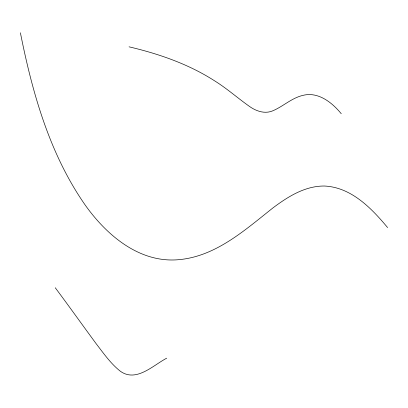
<?xml version="1.0" encoding="UTF-8"?>
<svg xmlns="http://www.w3.org/2000/svg" width="408" height="408" viewBox="0 0 408 408"><rect width="100%" height="100%" fill="white"/><g stroke="black" fill="none" stroke-linecap="round" stroke-linejoin="round"><path stroke-width="0.61" d="M166.688 358.193C153.015 365.328 136.216 382.73 120.268 371.183C110.675 363.579 103.632 353.405 96.222 343.791C82.518 325.15 69.095 306.311 55.264 287.762M129.066 46.828C153.352 52.55 177.312 60.333 199.441 71.997A208.702 180.392 -1.6 0 1 214.873 81.008C226.991 88.556 237.675 98.078 249.308 106.299C255.862 111.027 264.506 114.174 272.411 110.961C282.989 106.616 291.526 98.042 302.879 95.385C318.24 91.433 332.158 102.571 341.256 113.74M387.6 227.577C371.469 208.202 351.252 187.241 324.391 186.023C304.99 185.88 287.895 196.692 272.921 207.927C244.239 230.617 214.373 257.749 175.924 259.886C137.807 261.931 106.039 234.371 85.241 205.117C49.654 154.158 32.41 93.06 20.4 32.788"/></g></svg>
